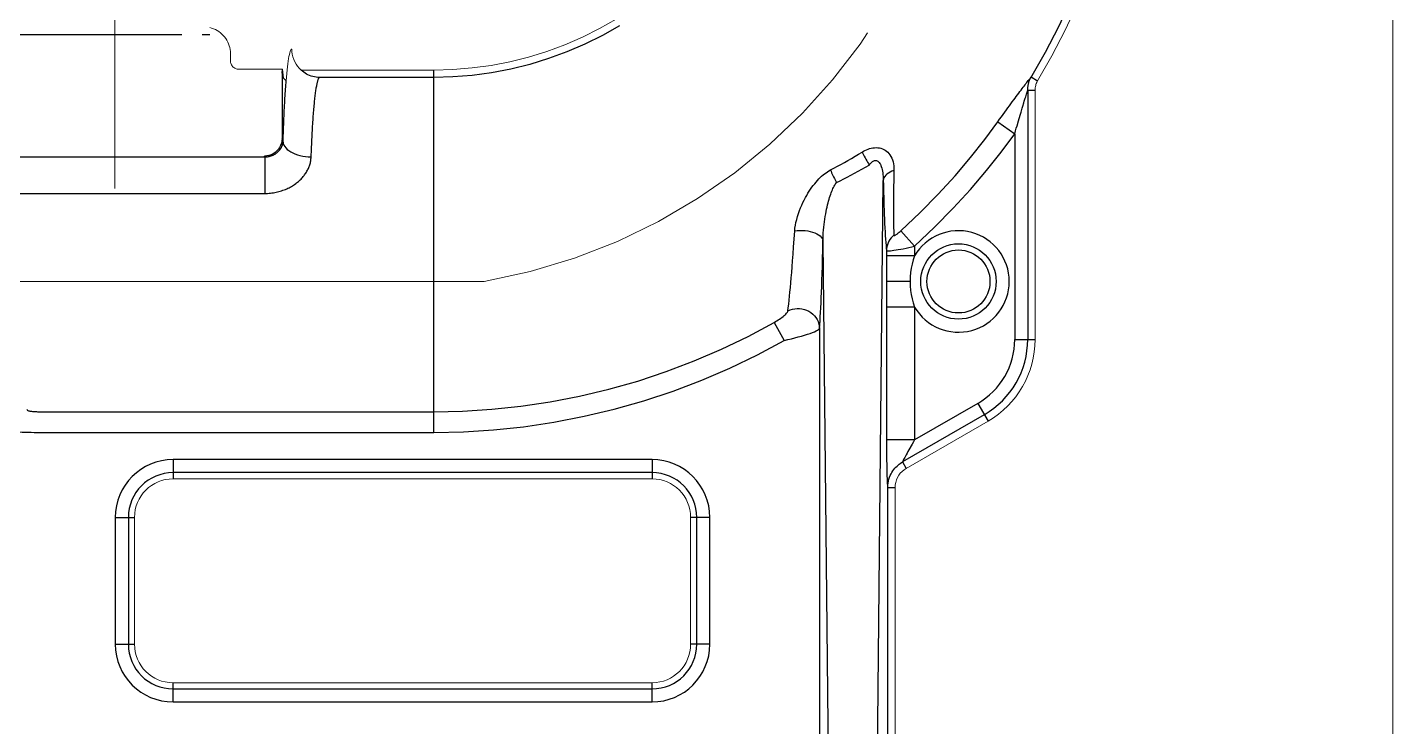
# Model space of a CAD drawing. Header units: millimetres. Extents: x 100 to 1590, y 100 to 694.
# Drawn here: x 1480.456 to 1484.09, y 501.301 to 503.163 of the extents above; entities that cross this region are included whole.
import ezdxf

# ---------------------------------------------------------------- set-up
doc = ezdxf.new("R2010")
doc.units = ezdxf.units.MM
doc.linetypes.add('CENTER', pattern=[2, 1.25, -0.25, 0.25, -0.25])
for name, color, linetype, lineweight in [('CL', 1, 'CENTER', 9), ('OUTLINE', 6, 'Continuous', 9), ('PAREDE', 7, 'Continuous', 9)]:
    doc.layers.add(name, color=color, linetype=linetype, lineweight=lineweight)

msp = doc.modelspace()

# ---------------------------------------------------------------- linework, layer by layer
at = {"color": 7, "linetype": 'Continuous'}
for p, q in [((1480.8672, 503.1431), (1480.4351, 503.1431)), ((1480.9414, 503.1431), (1480.9209, 503.1431)), ((1481.1337, 503.0414), (1481.1349, 503.0519)), ((1481.5374, 503.0299), (1481.2331, 503.0299)), ((1483.1187, 502.9961), (1483.1187, 502.3324)), ((1483.0031, 502.1321), (1482.7853, 502.0063)), ((1482.1187, 501.9778), (1480.8437, 501.9778)), ((1482.746, 500.7243), (1482.746, 501.9386)), ((1480.7246, 501.8587), (1480.7246, 501.5212)), ((1482.2378, 501.5212), (1482.2378, 501.8587)), ((1480.8437, 501.4021), (1482.1187, 501.4021))]:
    msp.add_line(p, q, dxfattribs=at)
at = {"color": 9, "linetype": 'Continuous'}
for p, q in [((1481.5374, 503.0299), (1481.5374, 503.0496)), ((1481.1337, 503.0414), (1481.1337, 502.8667)), ((1481.5374, 502.085), (1481.5374, 503.0299)), ((1483.128, 503.0313), (1483.1449, 503.0211)), ((1483.1187, 502.9961), (1483.1384, 502.9961)), ((1483.0392, 502.9122), (1483.084, 502.8802)), ((1481.1363, 502.858), (1481.1337, 502.8667)), ((1483.084, 502.8802), (1483.084, 502.3324)), ((1481.0875, 502.8186), (1481.0869, 502.8206)), ((1481.0875, 502.8186), (1481.0875, 502.7212)), ((1482.7183, 501.1445), (1482.7341, 502.7553)), ((1480.0982, 502.7212), (1481.0875, 502.7212)), ((1482.7805, 502.6212), (1482.8176, 502.5805)), ((1482.5736, 502.5944), (1482.5878, 501.1407)), ((1482.8176, 502.5805), (1482.8176, 502.5548)), ((1482.7426, 502.5692), (1482.7426, 502.5548)), ((1482.8176, 502.5548), (1482.7426, 502.5548)), ((1482.7426, 502.5548), (1482.7427, 502.4868)), ((1482.7427, 502.4868), (1482.7426, 502.4188)), ((1482.8054, 502.4868), (1482.7427, 502.4868)), ((1482.8176, 502.4188), (1482.7426, 502.4188)), ((1482.7426, 502.4188), (1482.7426, 502.0651)), ((1482.8176, 502.4188), (1482.8176, 502.0651)), ((1482.4434, 502.3777), (1482.4704, 502.3297)), ((1482.5641, 502.3619), (1482.5641, 500.9375)), ((1483.084, 502.3324), (1483.1384, 502.3324)), ((1480.4829, 502.1401), (1481.5374, 502.1401)), ((1482.9857, 502.1622), (1482.8176, 502.0651)), ((1482.9857, 502.1622), (1483.0129, 502.1151)), ((1480.4829, 502.0851), (1481.5374, 502.0851)), ((1482.8176, 502.0651), (1482.7426, 502.0651)), ((1482.8112, 502.054), (1482.8025, 502.0385)), ((1482.1187, 502.0125), (1480.8437, 502.0125)), ((1480.8437, 502.0125), (1480.8437, 501.9614)), ((1482.1187, 502.0125), (1482.1187, 501.9614)), ((1482.7853, 502.0063), (1482.7951, 501.9893)), ((1482.746, 501.9386), (1482.7657, 501.9386)), ((1480.6898, 501.8587), (1480.741, 501.8587)), ((1480.6898, 501.8587), (1480.6898, 501.5212)), ((1482.2725, 501.8587), (1482.2213, 501.8587)), ((1482.2725, 501.5212), (1482.2725, 501.8587)), ((1480.6898, 501.5212), (1480.741, 501.5212)), ((1482.2725, 501.5212), (1482.2213, 501.5212)), ((1480.8437, 501.3674), (1480.8437, 501.4185)), ((1482.1187, 501.3674), (1482.1187, 501.4185)), ((1480.8437, 501.3674), (1482.1187, 501.3674))]:
    msp.add_line(p, q, dxfattribs=at)
at = {"color": 7, "linetype": 'Continuous'}
for points in [[(1483.166, 503.0976), (1483.2013, 503.1653), (1483.2337, 503.2344), (1483.2631, 503.3047), (1483.2897, 503.3761), (1483.3132, 503.4485), (1483.3337, 503.5218), (1483.3513, 503.5958), (1483.3658, 503.6704), (1483.3772, 503.7454), (1483.3856, 503.8209), (1483.3908, 503.8965)], [(1482.0316, 503.1675), (1481.9863, 503.1418), (1481.9397, 503.1186), (1481.892, 503.098), (1481.8431, 503.0801), (1481.7932, 503.0648), (1481.7424, 503.0522), (1481.6913, 503.0425), (1481.64, 503.0355), (1481.5887, 503.0313), (1481.5374, 503.0299)], [(1483.1187, 502.9961), (1483.1187, 502.9977), (1483.1188, 502.9994), (1483.1189, 503.0011), (1483.119, 503.0028), (1483.1192, 503.0046), (1483.1194, 503.0064), (1483.1197, 503.0082), (1483.12, 503.0101), (1483.1204, 503.0121), (1483.1209, 503.014), (1483.1214, 503.016), (1483.122, 503.0181), (1483.1228, 503.0202), (1483.1236, 503.0224), (1483.1245, 503.0246), (1483.1255, 503.0268), (1483.1267, 503.029), (1483.166, 503.0976)], [(1481.2331, 503.0299), (1481.2286, 503.0301), (1481.2242, 503.0305), (1481.2198, 503.0312), (1481.2154, 503.0322), (1481.2111, 503.0335), (1481.2069, 503.0351), (1481.2028, 503.0369), (1481.1989, 503.039), (1481.1951, 503.0413), (1481.1914, 503.0438), (1481.1879, 503.0466), (1481.1846, 503.0496)], [(1482.746, 501.9386), (1482.7462, 501.9445), (1482.7469, 501.9502), (1482.7479, 501.9557), (1482.7493, 501.9608), (1482.7509, 501.9656), (1482.7528, 501.9702), (1482.7549, 501.9746), (1482.7572, 501.9786), (1482.7596, 501.9825), (1482.7622, 501.9861), (1482.765, 501.9895), (1482.7678, 501.9926), (1482.7707, 501.9955), (1482.7736, 501.9981), (1482.7765, 502.0005), (1482.7795, 502.0026), (1482.7824, 502.0046), (1482.7853, 502.0063)]]:
    msp.add_lwpolyline(points, dxfattribs=at)
at = {"color": 9, "linetype": 'Continuous'}
for points in [[(1481.1363, 502.858), (1481.1366, 502.8661), (1481.1369, 502.8742), (1481.1372, 502.8821), (1481.1375, 502.89), (1481.1378, 502.8978), (1481.1381, 502.9055), (1481.1384, 502.913), (1481.1387, 502.9204), (1481.139, 502.9278), (1481.1394, 502.9349), (1481.1397, 502.942), (1481.1401, 502.9489), (1481.1404, 502.9557), (1481.1408, 502.9624), (1481.1412, 502.9689), (1481.1415, 502.9752), (1481.1419, 502.9814), (1481.1423, 502.9875), (1481.1427, 502.9934), (1481.1431, 502.9992), (1481.1435, 503.0048), (1481.1439, 503.0102), (1481.1443, 503.0156), (1481.1447, 503.0208)], [(1481.2112, 502.8182), (1481.2115, 502.8251), (1481.2118, 502.8318), (1481.212, 502.8385), (1481.2123, 502.8451), (1481.2126, 502.8516), (1481.2129, 502.858), (1481.2132, 502.8644), (1481.2135, 502.8706), (1481.2139, 502.8768), (1481.2142, 502.8828), (1481.2145, 502.8887), (1481.2149, 502.8945), (1481.2152, 502.9003), (1481.2156, 502.9059), (1481.2159, 502.9113), (1481.2163, 502.9167), (1481.2166, 502.9219), (1481.217, 502.927), (1481.2174, 502.932), (1481.2178, 502.9368), (1481.2181, 502.9416), (1481.2185, 502.9462), (1481.2189, 502.9507), (1481.2193, 502.9551), (1481.2197, 502.9594), (1481.2201, 502.9636), (1481.2205, 502.9677), (1481.221, 502.9716), (1481.2214, 502.9755), (1481.2218, 502.9793), (1481.2223, 502.9829), (1481.2227, 502.9864), (1481.2232, 502.9898), (1481.2236, 502.9931), (1481.2241, 502.9962), (1481.2245, 502.9993), (1481.225, 503.0021), (1481.2254, 503.0049), (1481.2259, 503.0075), (1481.2264, 503.01), (1481.2269, 503.0124), (1481.2273, 503.0146), (1481.2278, 503.0166), (1481.2283, 503.0186), (1481.2288, 503.0203), (1481.2293, 503.022), (1481.2297, 503.0235), (1481.2302, 503.0248), (1481.2307, 503.026), (1481.2312, 503.0271), (1481.2317, 503.028), (1481.2322, 503.0288), (1481.2326, 503.0294), (1481.2331, 503.0299)], [(1483.0392, 502.9122), (1483.0439, 502.9189), (1483.0485, 502.9253), (1483.0531, 502.9316), (1483.0574, 502.9376), (1483.0617, 502.9435), (1483.0658, 502.9492), (1483.0699, 502.9547), (1483.0738, 502.96), (1483.0776, 502.9652), (1483.0812, 502.9702), (1483.0848, 502.975), (1483.0882, 502.9796), (1483.0916, 502.9841), (1483.0948, 502.9884), (1483.0979, 502.9925), (1483.1008, 502.9964), (1483.1037, 503.0002), (1483.1064, 503.0038), (1483.109, 503.0072), (1483.1115, 503.0105), (1483.1139, 503.0135), (1483.1161, 503.0164), (1483.1182, 503.0191), (1483.1201, 503.0216), (1483.1219, 503.0238), (1483.1235, 503.0258), (1483.1249, 503.0276), (1483.1261, 503.0291), (1483.1272, 503.0303), (1483.128, 503.0313)], [(1483.1082, 502.9626), (1483.1095, 502.9669), (1483.112, 502.9749)], [(1483.112, 502.9749), (1483.1132, 502.9786), (1483.1153, 502.9854)], [(1483.1153, 502.9854), (1483.1163, 502.9885), (1483.1187, 502.9961)], [(1483.0991, 502.9323), (1483.1008, 502.9379), (1483.1039, 502.9484)], [(1483.1039, 502.9484), (1483.1054, 502.9533), (1483.1082, 502.9626)], [(1482.7805, 502.6212), (1482.8324, 502.6702), (1482.8805, 502.7193), (1482.9251, 502.7684), (1482.9663, 502.817), (1483.0043, 502.865), (1483.0392, 502.9122)], [(1483.084, 502.8802), (1483.086, 502.8875), (1483.0881, 502.8946), (1483.0901, 502.9014), (1483.0939, 502.9144)], [(1483.0939, 502.9144), (1483.0957, 502.9206), (1483.0991, 502.9323)], [(1481.1337, 502.8667), (1481.1333, 502.8607), (1481.132, 502.8548), (1481.13, 502.8492), (1481.1273, 502.8438), (1481.1239, 502.8388), (1481.1199, 502.8342), (1481.1153, 502.8302), (1481.1102, 502.8269), (1481.1047, 502.8242), (1481.0989, 502.8222), (1481.093, 502.821), (1481.0869, 502.8206)], [(1482.8176, 502.5805), (1482.8708, 502.6314), (1482.9204, 502.682), (1482.9666, 502.7321), (1483.0092, 502.7819), (1483.0483, 502.8313), (1483.084, 502.8802)], [(1480.0982, 502.8186), (1481.089, 502.8186), (1481.0905, 502.8186), (1481.092, 502.8187), (1481.0935, 502.8188), (1481.095, 502.819), (1481.0964, 502.8192), (1481.0979, 502.8195), (1481.0994, 502.8198), (1481.1008, 502.8201), (1481.1022, 502.8205), (1481.1036, 502.8209), (1481.105, 502.8213), (1481.1063, 502.8218), (1481.1077, 502.8224), (1481.109, 502.8229), (1481.1103, 502.8235), (1481.1115, 502.8241), (1481.1128, 502.8248), (1481.114, 502.8254), (1481.1151, 502.8261), (1481.1163, 502.8269), (1481.1174, 502.8276), (1481.1185, 502.8284), (1481.1195, 502.8292), (1481.1206, 502.83), (1481.1216, 502.8308), (1481.1225, 502.8317), (1481.1234, 502.8325), (1481.1243, 502.8334), (1481.1252, 502.8343), (1481.126, 502.8352), (1481.1268, 502.8361), (1481.1276, 502.837), (1481.1283, 502.838), (1481.129, 502.8389), (1481.1297, 502.8399), (1481.1303, 502.8408), (1481.1309, 502.8418), (1481.1315, 502.8428), (1481.132, 502.8438), (1481.1325, 502.8448), (1481.133, 502.8458), (1481.1335, 502.8468), (1481.1339, 502.8478), (1481.1343, 502.8488), (1481.1346, 502.8498), (1481.135, 502.8508), (1481.1352, 502.8518), (1481.1355, 502.8528), (1481.1357, 502.8539), (1481.1359, 502.8549), (1481.1361, 502.8559), (1481.1362, 502.8569), (1481.1363, 502.858)], [(1481.1363, 502.858), (1481.137, 502.8539), (1481.1385, 502.8499), (1481.1408, 502.846), (1481.1438, 502.8422), (1481.1474, 502.8386), (1481.1518, 502.8352), (1481.1567, 502.832), (1481.1622, 502.8291), (1481.1682, 502.8264), (1481.1747, 502.8241), (1481.1815, 502.8222), (1481.1887, 502.8206), (1481.1961, 502.8194), (1481.2036, 502.8186), (1481.2112, 502.8182)], [(1482.5935, 502.7837), (1482.6028, 502.7886), (1482.612, 502.7935), (1482.6213, 502.7986), (1482.6306, 502.8038), (1482.64, 502.8091), (1482.6494, 502.8145), (1482.6589, 502.82), (1482.6683, 502.8256), (1482.6779, 502.8314)], [(1482.6779, 502.8314), (1482.6816, 502.8335), (1482.6854, 502.8355), (1482.6894, 502.8374), (1482.6936, 502.8391), (1482.6978, 502.8405), (1482.7022, 502.8417), (1482.7066, 502.8425), (1482.711, 502.843), (1482.7153, 502.8432), (1482.7196, 502.843), (1482.7237, 502.8424), (1482.7278, 502.8415), (1482.7318, 502.8401), (1482.7356, 502.8384), (1482.7393, 502.8363), (1482.7428, 502.8338), (1482.746, 502.8309), (1482.7491, 502.8276), (1482.7519, 502.8238), (1482.7544, 502.8198), (1482.7566, 502.8153), (1482.7585, 502.8106), (1482.7601, 502.8055), (1482.7613, 502.8002), (1482.7621, 502.7946), (1482.7625, 502.7887), (1482.7626, 502.7826)], [(1482.6779, 502.8314), (1482.6797, 502.8277), (1482.6816, 502.8239), (1482.6836, 502.8201), (1482.6857, 502.8162), (1482.6878, 502.8123), (1482.6901, 502.8084), (1482.6923, 502.8045), (1482.6946, 502.8006), (1482.697, 502.7968)], [(1481.0875, 502.7212), (1481.0914, 502.7213), (1481.0953, 502.7214), (1481.0991, 502.7217), (1481.103, 502.722), (1481.1068, 502.7225), (1481.1106, 502.723), (1481.1144, 502.7237), (1481.1181, 502.7244), (1481.1218, 502.7253), (1481.1255, 502.7262), (1481.1291, 502.7272), (1481.1327, 502.7283), (1481.1362, 502.7295), (1481.1396, 502.7307), (1481.143, 502.7321), (1481.1463, 502.7335), (1481.1495, 502.735), (1481.1527, 502.7365), (1481.1557, 502.7382), (1481.1588, 502.7398), (1481.1617, 502.7416), (1481.1646, 502.7434), (1481.1673, 502.7453), (1481.17, 502.7472), (1481.1726, 502.7491), (1481.1751, 502.7511), (1481.1776, 502.7532), (1481.1799, 502.7553), (1481.1822, 502.7574), (1481.1843, 502.7595), (1481.1864, 502.7617), (1481.1884, 502.7639), (1481.1903, 502.7662), (1481.1922, 502.7685), (1481.1939, 502.7708), (1481.1956, 502.7731), (1481.1972, 502.7755), (1481.1987, 502.7779), (1481.2001, 502.7803), (1481.2014, 502.7827), (1481.2027, 502.7852), (1481.2038, 502.7876), (1481.2049, 502.7901), (1481.2059, 502.7926), (1481.2068, 502.7951), (1481.2076, 502.7977), (1481.2084, 502.8002), (1481.2091, 502.8028), (1481.2096, 502.8053), (1481.2101, 502.8079), (1481.2105, 502.8105), (1481.2108, 502.8131), (1481.2111, 502.8157), (1481.2112, 502.8182)], [(1482.6096, 502.7502), (1482.6191, 502.7549), (1482.6287, 502.7598), (1482.6383, 502.7647), (1482.648, 502.7698), (1482.6577, 502.775), (1482.6675, 502.7803), (1482.6773, 502.7857), (1482.6871, 502.7912), (1482.697, 502.7968)], [(1482.697, 502.7968), (1482.6985, 502.799), (1482.7001, 502.801), (1482.7018, 502.8028), (1482.7036, 502.8045), (1482.7054, 502.806), (1482.7072, 502.8072), (1482.7091, 502.8082), (1482.711, 502.8088), (1482.7128, 502.8091), (1482.7147, 502.809), (1482.7165, 502.8086), (1482.7182, 502.8079), (1482.72, 502.8068), (1482.7216, 502.8053), (1482.7233, 502.8035), (1482.7248, 502.8013), (1482.7263, 502.7987), (1482.7276, 502.7958), (1482.7289, 502.7925), (1482.73, 502.7888), (1482.7311, 502.7849), (1482.732, 502.7806), (1482.7327, 502.776), (1482.7333, 502.7712), (1482.7337, 502.7662), (1482.734, 502.7609), (1482.7341, 502.7553)], [(1482.4984, 502.6214), (1482.4991, 502.6288), (1482.5002, 502.6364), (1482.5017, 502.6441), (1482.5036, 502.652), (1482.5059, 502.6599), (1482.5084, 502.6678), (1482.5111, 502.6754), (1482.5141, 502.683), (1482.5172, 502.6902), (1482.5204, 502.6971), (1482.5236, 502.7037), (1482.527, 502.71), (1482.5303, 502.716), (1482.5337, 502.7218), (1482.5372, 502.7273), (1482.5407, 502.7326), (1482.5442, 502.7376), (1482.5478, 502.7425), (1482.5515, 502.7471), (1482.5551, 502.7515), (1482.5588, 502.7557), (1482.5625, 502.7597), (1482.5663, 502.7634), (1482.5701, 502.767), (1482.5739, 502.7703), (1482.5778, 502.7734), (1482.5817, 502.7763), (1482.5856, 502.779), (1482.5896, 502.7815), (1482.5935, 502.7837)], [(1482.5935, 502.7837), (1482.5951, 502.7801), (1482.5967, 502.7764), (1482.5984, 502.7727), (1482.6002, 502.7689), (1482.602, 502.7651), (1482.6039, 502.7613), (1482.6058, 502.7576), (1482.6077, 502.7539), (1482.6096, 502.7502)], [(1482.7626, 502.7826), (1482.7572, 502.7805), (1482.7522, 502.7782), (1482.7478, 502.7755), (1482.7439, 502.7725), (1482.7406, 502.7694), (1482.7379, 502.766), (1482.7359, 502.7625), (1482.7347, 502.7589), (1482.7341, 502.7553)], [(1482.7341, 502.7553), (1482.7344, 502.7447), (1482.7347, 502.7339), (1482.735, 502.7229), (1482.7353, 502.7117), (1482.7356, 502.7003), (1482.736, 502.6888), (1482.7364, 502.677), (1482.7368, 502.665), (1482.7373, 502.6532), (1482.7378, 502.6415), (1482.7383, 502.63), (1482.7389, 502.6191), (1482.7395, 502.6088), (1482.7401, 502.599), (1482.7407, 502.5902), (1482.7414, 502.5823), (1482.742, 502.5753), (1482.7426, 502.5692)], [(1482.7626, 502.7826), (1482.7623, 502.7728), (1482.7621, 502.7627), (1482.7619, 502.7524), (1482.7617, 502.742), (1482.7616, 502.7314), (1482.7614, 502.7206), (1482.7613, 502.7097), (1482.7612, 502.6986), (1482.7611, 502.6877), (1482.761, 502.6769), (1482.7611, 502.6662), (1482.7611, 502.6561), (1482.7612, 502.6465), (1482.7614, 502.6375), (1482.7616, 502.6294), (1482.7619, 502.622), (1482.7622, 502.6156), (1482.7626, 502.61)], [(1482.5736, 502.5944), (1482.5737, 502.6015), (1482.574, 502.6086), (1482.5744, 502.6159), (1482.575, 502.6234), (1482.5758, 502.631), (1482.5766, 502.6385), (1482.5776, 502.6458), (1482.5786, 502.6531), (1482.5798, 502.66), (1482.5809, 502.6666), (1482.5821, 502.673), (1482.5834, 502.6791), (1482.5846, 502.6849), (1482.5859, 502.6904), (1482.5872, 502.6958), (1482.5886, 502.7009), (1482.5899, 502.7058), (1482.5913, 502.7104), (1482.5927, 502.7149), (1482.5942, 502.7191), (1482.5956, 502.7232), (1482.5971, 502.727), (1482.5986, 502.7306), (1482.6001, 502.7341), (1482.6016, 502.7373), (1482.6032, 502.7403), (1482.6048, 502.7431), (1482.6064, 502.7457), (1482.608, 502.748), (1482.6096, 502.7502)], [(1482.4801, 502.4083), (1482.4813, 502.4169), (1482.4824, 502.4264), (1482.4836, 502.4366), (1482.4847, 502.4474), (1482.4858, 502.4586), (1482.4869, 502.4705), (1482.488, 502.4831), (1482.4891, 502.4962), (1482.4903, 502.5104), (1482.4915, 502.5258), (1482.4928, 502.5421), (1482.4941, 502.5599), (1482.4954, 502.579), (1482.4969, 502.5995), (1482.4984, 502.6214)], [(1482.4984, 502.6214), (1482.5052, 502.6223), (1482.5121, 502.6227), (1482.5192, 502.6227), (1482.5262, 502.6223), (1482.5331, 502.6214), (1482.5398, 502.6201), (1482.546, 502.6184), (1482.5519, 502.6163), (1482.5572, 502.6138), (1482.5618, 502.6111), (1482.5658, 502.6081), (1482.569, 502.6049), (1482.5714, 502.6015), (1482.5729, 502.598), (1482.5736, 502.5944)], [(1482.7626, 502.61), (1482.7586, 502.6064), (1482.7551, 502.6026), (1482.7519, 502.5984), (1482.7492, 502.5939), (1482.7469, 502.5893), (1482.7451, 502.5844), (1482.7438, 502.5794), (1482.7429, 502.5743), (1482.7426, 502.5692)], [(1482.7626, 502.61), (1482.7627, 502.6095), (1482.763, 502.6093), (1482.7635, 502.6092), (1482.7642, 502.6093), (1482.7651, 502.6096), (1482.7661, 502.6101), (1482.7673, 502.6108), (1482.7686, 502.6116), (1482.77, 502.6126), (1482.7716, 502.6137), (1482.7733, 502.615), (1482.775, 502.6164), (1482.7768, 502.6179), (1482.7787, 502.6195), (1482.7806, 502.6212)], [(1482.5641, 502.3619), (1482.5649, 502.3715), (1482.5657, 502.3818), (1482.5665, 502.3928), (1482.5672, 502.4044), (1482.5679, 502.4168), (1482.5685, 502.4299), (1482.5691, 502.4436), (1482.5697, 502.458), (1482.5703, 502.4736), (1482.5709, 502.4903), (1482.5714, 502.5082), (1482.572, 502.5275), (1482.5725, 502.5483), (1482.573, 502.5707), (1482.5736, 502.5944)], [(1482.7426, 502.5692), (1482.7433, 502.5687), (1482.7447, 502.5684), (1482.7469, 502.5684), (1482.7498, 502.5684), (1482.7534, 502.5687), (1482.7577, 502.5692), (1482.7626, 502.5698), (1482.7681, 502.5706), (1482.7741, 502.5716), (1482.7806, 502.5728), (1482.7875, 502.5741), (1482.7947, 502.5755), (1482.8021, 502.5771), (1482.8098, 502.5787), (1482.8176, 502.5805)], [(1482.8176, 502.5548), (1482.8141, 502.5442), (1482.8111, 502.5332), (1482.8087, 502.5221), (1482.8069, 502.5106), (1482.8058, 502.4989), (1482.8054, 502.4868)], [(1482.8054, 502.4868), (1482.8058, 502.4749), (1482.8069, 502.4632), (1482.8087, 502.4517), (1482.8111, 502.4405), (1482.8141, 502.4295), (1482.8176, 502.4188)], [(1482.4434, 502.3777), (1482.4471, 502.3798), (1482.4508, 502.3821), (1482.4544, 502.3843), (1482.4579, 502.3867), (1482.4613, 502.389), (1482.4645, 502.3913), (1482.4675, 502.3936), (1482.4702, 502.3958), (1482.4726, 502.398), (1482.4747, 502.4), (1482.4765, 502.402), (1482.478, 502.4038), (1482.4791, 502.4054), (1482.4798, 502.4069), (1482.4801, 502.4083)], [(1482.4801, 502.4083), (1482.486, 502.4109), (1482.4921, 502.4129), (1482.4984, 502.4142), (1482.5048, 502.4148), (1482.5113, 502.4147), (1482.5177, 502.4139), (1482.524, 502.4125), (1482.5301, 502.4103), (1482.5359, 502.4075), (1482.5413, 502.4041), (1482.5463, 502.4001), (1482.5508, 502.3957), (1482.5547, 502.3907), (1482.5579, 502.3854), (1482.5605, 502.3798), (1482.5625, 502.374), (1482.5637, 502.368), (1482.5641, 502.3619)], [(1481.5374, 502.1401), (1481.6143, 502.1417), (1481.6918, 502.1466), (1481.7696, 502.1548), (1481.8477, 502.1665), (1481.9259, 502.1815), (1482.0035, 502.2), (1482.0804, 502.2218), (1482.1563, 502.2469), (1482.2308, 502.2752), (1482.3034, 502.3065), (1482.3743, 502.3407), (1482.4434, 502.3777)], [(1482.4704, 502.3297), (1482.48, 502.332), (1482.4895, 502.3343), (1482.4988, 502.3366), (1482.5078, 502.339), (1482.5165, 502.3415), (1482.5246, 502.3439), (1482.5322, 502.3462), (1482.5391, 502.3486), (1482.5453, 502.3509), (1482.5507, 502.353), (1482.5552, 502.3551), (1482.5588, 502.357), (1482.5615, 502.3588), (1482.5633, 502.3604), (1482.5641, 502.3619)], [(1481.5374, 502.0851), (1481.617, 502.0866), (1481.6967, 502.0917), (1481.7766, 502.1002), (1481.857, 502.1123), (1481.9376, 502.1278), (1482.0175, 502.1467), (1482.0966, 502.1692), (1482.1749, 502.1952), (1482.2515, 502.2242), (1482.3261, 502.2563), (1482.3991, 502.2914), (1482.4704, 502.3297)], [(1480.4548, 502.1459), (1480.455, 502.1452), (1480.4556, 502.1446), (1480.4564, 502.144), (1480.4575, 502.1434), (1480.4589, 502.1428), (1480.4605, 502.1423), (1480.4624, 502.1419), (1480.4644, 502.1415), (1480.4667, 502.1411), (1480.4691, 502.1408), (1480.4717, 502.1406), (1480.4744, 502.1404), (1480.4772, 502.1402), (1480.48, 502.1402), (1480.4829, 502.1401)], [(1480.3986, 502.0916), (1480.3993, 502.0908), (1480.4009, 502.0901), (1480.4034, 502.0894), (1480.4067, 502.0887), (1480.4109, 502.0881), (1480.4157, 502.0875), (1480.4213, 502.087), (1480.4275, 502.0866), (1480.4343, 502.0862), (1480.4416, 502.0859), (1480.4493, 502.0856), (1480.4574, 502.0854), (1480.4658, 502.0852), (1480.4743, 502.0851), (1480.4829, 502.0851)], [(1482.7426, 502.0651), (1482.7427, 502.0535), (1482.7427, 502.0422), (1482.7428, 502.0312), (1482.7429, 502.0206), (1482.743, 502.0103), (1482.7432, 502.0007), (1482.7433, 501.9917), (1482.7435, 501.9833), (1482.7437, 501.9756), (1482.744, 501.9687), (1482.7442, 501.9625), (1482.7444, 501.957), (1482.7447, 501.9522), (1482.7449, 501.9482), (1482.7452, 501.9448), (1482.7455, 501.9421), (1482.7457, 501.94), (1482.746, 501.9386)], [(1482.8176, 502.0651), (1482.8143, 502.0595), (1482.8112, 502.054)], [(1482.8025, 502.0385), (1482.7999, 502.0338), (1482.7974, 502.0295), (1482.7952, 502.0254), (1482.7932, 502.0216), (1482.7914, 502.0182), (1482.7897, 502.0152), (1482.7883, 502.0124), (1482.7871, 502.0101), (1482.7861, 502.008), (1482.7853, 502.0063)]]:
    msp.add_lwpolyline(points, dxfattribs=at)
at = {"color": 7, "linetype": 'Continuous'}
for radius in [0.1003, 0.0839]:
    msp.add_circle((1482.9343, 502.4868), radius, dxfattribs=at)
at = {"color": 9, "linetype": 'Continuous'}
for centre, radius, start, end in [((1482.9343, 502.4868), 0.1351, 210.2339, 149.7661), ((1482.8874, 502.3324), 0.1965, 300, 0), ((1480.8437, 501.8587), 0.1538, 90, 180), ((1482.1187, 501.8587), 0.1538, 0, 90), ((1480.8437, 501.5212), 0.1538, 180, 270), ((1482.1187, 501.5212), 0.1538, 270, 0)]:
    msp.add_arc(centre, radius, start, end, dxfattribs=at)
at = {"color": 7, "linetype": 'Continuous'}
for centre, radius, start, end in [((1482.8874, 502.3324), 0.2313, 300, 0), ((1480.8437, 501.8587), 0.1191, 90, 180), ((1482.1187, 501.8587), 0.1191, 0, 90), ((1480.8437, 501.5212), 0.1191, 180, 270), ((1482.1187, 501.5212), 0.1191, 270, 0)]:
    msp.add_arc(centre, radius, start, end, dxfattribs=at)
at = {"layer": 'CL', "color": 1, "linetype": 'CENTER'}
msp.add_line((1480.6883, 502.7345), (1480.6883, 547.4501), dxfattribs=at)
at = {"layer": 'CL'}
msp.add_line((1481.6717, 502.4868), (1476.0073, 502.4868), dxfattribs=at)
msp.add_arc((1481.4029, 504.0209), 1.5574, 279.9395, 351.6108, dxfattribs=at)
at = {"layer": 'OUTLINE'}
for p, q in [((1480.9963, 503.0747), (1480.9963, 503.0936)), ((1481.1349, 503.0519), (1481.019, 503.0519)), ((1481.1349, 503.0519), (1481.1376, 503.0279)), ((1481.1846, 503.0496), (1481.5374, 503.0496)), ((1481.1447, 503.0208), (1481.1376, 503.0279)), ((1483.1384, 502.9961), (1483.1384, 502.3324)), ((1483.0129, 502.1151), (1482.7951, 501.9893)), ((1482.1187, 501.9614), (1480.8437, 501.9614)), ((1482.7657, 501.9386), (1482.7657, 500.7243)), ((1480.741, 501.8587), (1480.741, 501.5212)), ((1482.2213, 501.5212), (1482.2213, 501.8587)), ((1480.8437, 501.4185), (1482.1187, 501.4185))]:
    msp.add_line(p, q, dxfattribs=at)
for points in [[(1483.4105, 503.8955), (1483.4051, 503.8188), (1483.3966, 503.7423), (1483.385, 503.6663), (1483.3703, 503.5908), (1483.3525, 503.5159), (1483.3317, 503.4419), (1483.3079, 503.3687), (1483.2811, 503.2967), (1483.2513, 503.2257), (1483.2186, 503.1561), (1483.1831, 503.0879), (1483.1448, 503.0211)], [(1480.9414, 503.1626), (1480.9463, 503.1613), (1480.9513, 503.1595), (1480.9562, 503.1574), (1480.9608, 503.1549), (1480.9653, 503.1521)], [(1481.5374, 503.0496), (1481.5885, 503.051), (1481.6394, 503.0552), (1481.69, 503.0622), (1481.7401, 503.0719), (1481.7897, 503.0842), (1481.8385, 503.0993), (1481.8864, 503.117), (1481.9332, 503.1373), (1481.9789, 503.1601), (1482.0233, 503.1854)], [(1480.9653, 503.1521), (1480.9696, 503.149), (1480.9736, 503.1455), (1480.9774, 503.1418), (1480.9808, 503.1377), (1480.984, 503.1335), (1480.9868, 503.129), (1480.9893, 503.1243), (1480.9914, 503.1195), (1480.9931, 503.1144), (1480.9945, 503.1093), (1480.9955, 503.1041), (1480.9961, 503.0988), (1480.9963, 503.0936)], [(1481.1447, 503.0208), (1481.1455, 503.0311), (1481.1464, 503.0408), (1481.1474, 503.0499), (1481.1483, 503.0584), (1481.1493, 503.0663), (1481.1502, 503.0735), (1481.1512, 503.08), (1481.1522, 503.0858), (1481.1532, 503.0909), (1481.1543, 503.0952), (1481.1553, 503.0988), (1481.1563, 503.1017), (1481.1574, 503.1037), (1481.1584, 503.105), (1481.1595, 503.1055)], [(1481.1595, 503.1055), (1481.1598, 503.0985), (1481.1608, 503.0916), (1481.1624, 503.0848), (1481.1647, 503.0781), (1481.1675, 503.0717), (1481.171, 503.0656), (1481.175, 503.0599), (1481.1795, 503.0545), (1481.1846, 503.0496)], [(1480.9963, 503.0747), (1480.9964, 503.0723), (1480.9968, 503.07), (1480.9974, 503.0677), (1480.9982, 503.0655), (1480.9993, 503.0633), (1481.0006, 503.0613), (1481.0021, 503.0595), (1481.0038, 503.0578), (1481.0056, 503.0562), (1481.0077, 503.0549), (1481.0098, 503.0539), (1481.012, 503.053), (1481.0143, 503.0524), (1481.0167, 503.052), (1481.019, 503.0519)], [(1483.1449, 503.0211), (1483.1436, 503.0189), (1483.1425, 503.0165), (1483.1414, 503.014), (1483.1406, 503.0114), (1483.1398, 503.0086), (1483.1392, 503.0057), (1483.1388, 503.0027), (1483.1385, 502.9995), (1483.1384, 502.9961)], [(1482.7951, 501.9893), (1482.7895, 501.9856), (1482.7843, 501.9812), (1482.7795, 501.9762), (1482.7754, 501.9707), (1482.7719, 501.9647), (1482.7692, 501.9585), (1482.7672, 501.9519), (1482.7661, 501.9453), (1482.7657, 501.9386)]]:
    msp.add_lwpolyline(points, dxfattribs=at)
for centre, radius, start, end in [((1482.8874, 502.3324), 0.251, 300, 0), ((1480.8437, 501.8587), 0.1027, 90, 180), ((1482.1187, 501.8587), 0.1027, 0, 90), ((1480.8437, 501.5212), 0.1027, 180, 270), ((1482.1187, 501.5212), 0.1027, 270, 0)]:
    msp.add_arc(centre, radius, start, end, dxfattribs=at)
at = {"layer": 'PAREDE'}
msp.add_line((1484.0901, 546.0524), (1484.0901, 500.7056), dxfattribs=at)

doc.saveas('drawing.dxf')
